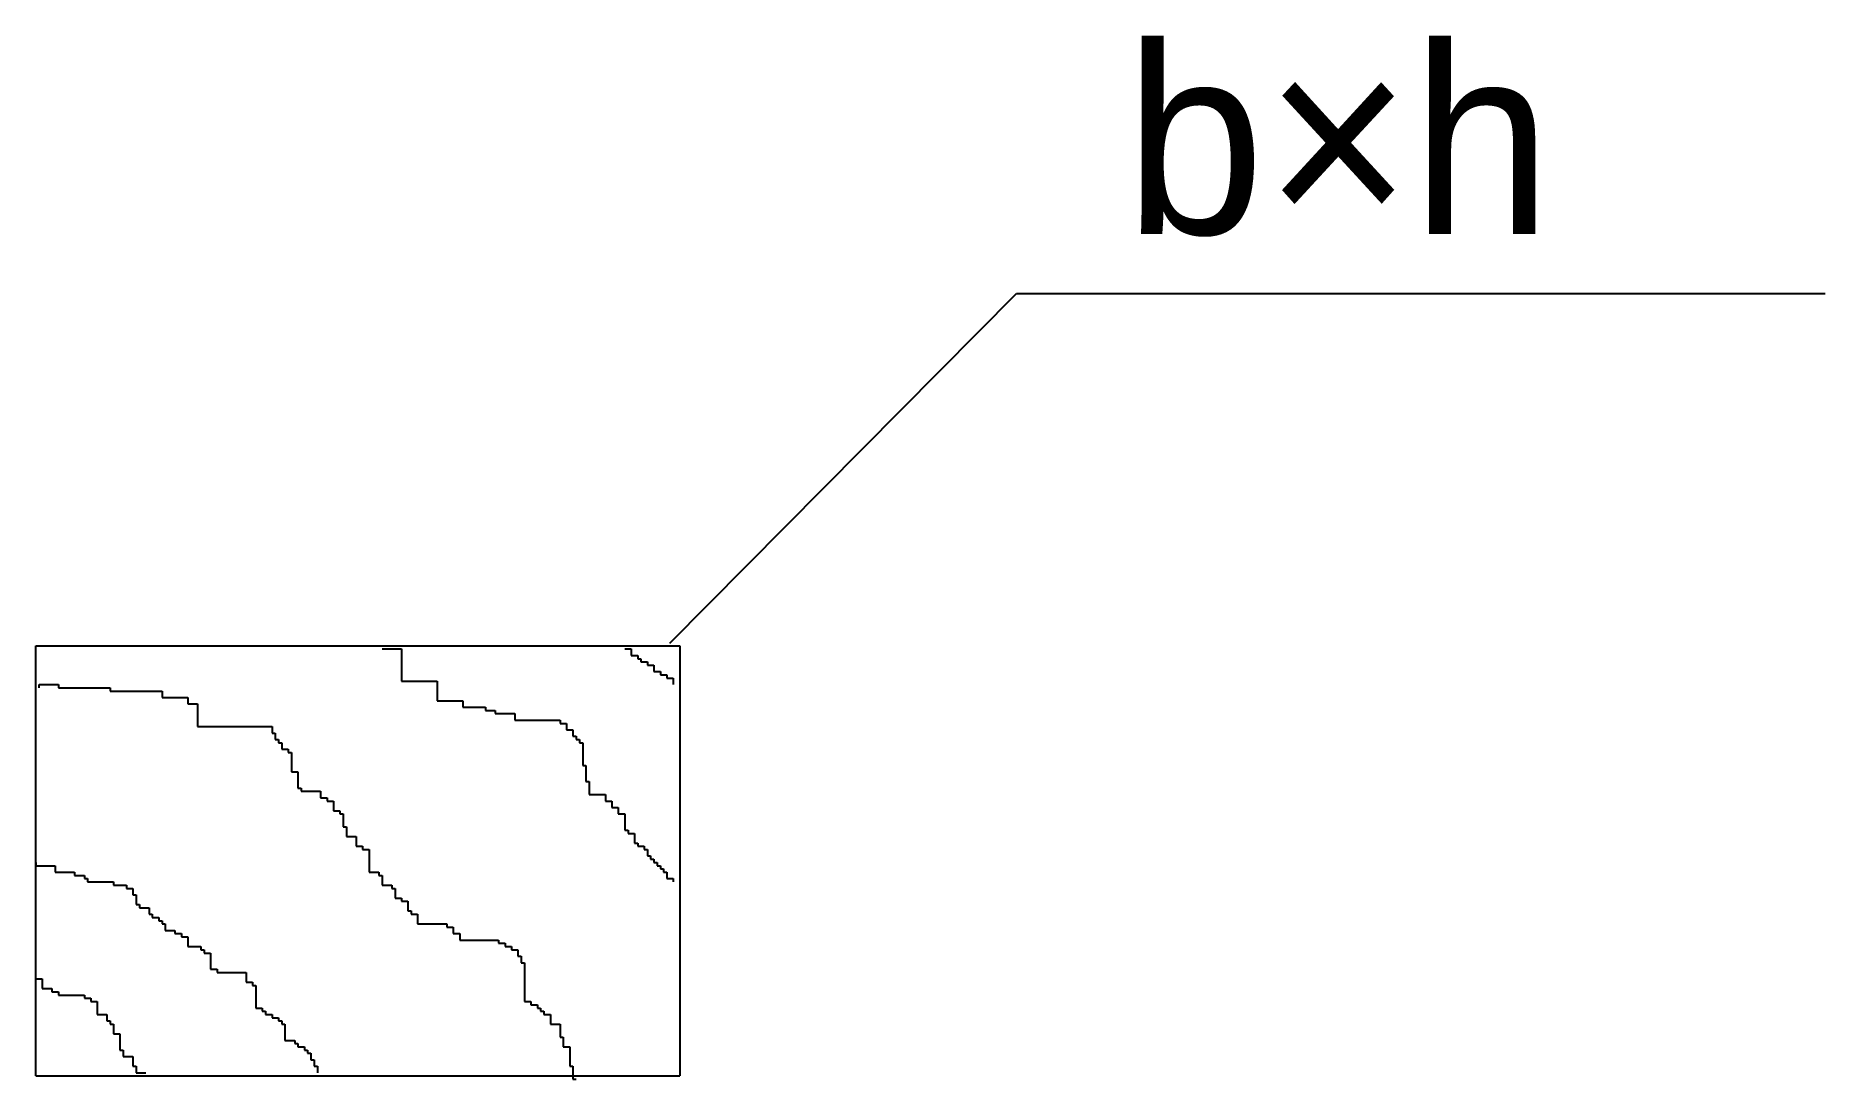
# Model space of a CAD drawing. Header units: metres. Extents: x -175825 to -173448, y -360119 to -358734.
import ezdxf

# ---------------------------------------------------------------- set-up
doc = ezdxf.new("R2010")
doc.units = ezdxf.units.M
for name, color, linetype in [('DIM', 4, 'Continuous'), ('K', 2, 'Continuous'), ('TEXT', 3, 'Continuous')]:
    doc.layers.add(name, color=color, linetype=linetype)

msp = doc.modelspace()

# ---------------------------------------------------------------- linework, layer by layer
at = {"layer": 'K'}
for p, q in [((-175824.81, -360114.44), (-175824.81, -359543.31)), ((-175824.81, -359543.31), (-174969.49, -359543.31)), ((-174969.49, -359543.31), (-174969.49, -360114.44)), ((-175824.81, -360114.44), (-174969.49, -360114.44))]:
    msp.add_line(p, q, dxfattribs=at)
at = {"layer": 'TEXT'}
for p, q in [((-174982.54, -359540.09), (-174522.4, -359075.89)), ((-174522.4, -359075.89), (-173448.22, -359075.89)), ((-175364.91, -359547.6), (-175339.12, -359547.6)), ((-175339.12, -359547.6), (-175339.12, -359590.55)), ((-175042.56, -359547.6), (-175033.96, -359547.6)), ((-175033.96, -359547.6), (-175033.96, -359556.19)), ((-175033.96, -359556.19), (-175025.37, -359556.19)), ((-175025.37, -359556.19), (-175025.37, -359560.49)), ((-175025.37, -359560.49), (-175021.07, -359560.49)), ((-175021.07, -359560.49), (-175021.07, -359564.78)), ((-175021.07, -359564.78), (-175012.47, -359564.78)), ((-175012.47, -359564.78), (-175012.47, -359569.07)), ((-175012.47, -359569.07), (-175003.88, -359569.07)), ((-175003.88, -359569.07), (-175003.88, -359577.66)), ((-175003.88, -359577.66), (-174995.28, -359577.66)), ((-174995.28, -359577.66), (-174995.28, -359581.96)), ((-175820.51, -359599.13), (-175820.51, -359594.84)), ((-175820.51, -359594.84), (-175794.72, -359594.84)), ((-175794.72, -359594.84), (-175794.72, -359599.13)), ((-175794.72, -359599.13), (-175725.95, -359599.13)), ((-175725.95, -359599.13), (-175725.95, -359603.43)), ((-175339.12, -359590.55), (-175291.85, -359590.55)), ((-175291.85, -359590.55), (-175291.85, -359616.31)), ((-174995.28, -359581.96), (-174986.68, -359581.96)), ((-174986.68, -359581.96), (-174986.68, -359586.25)), ((-174986.68, -359586.25), (-174978.09, -359586.25)), ((-174978.09, -359586.25), (-174978.09, -359594.84)), ((-175725.95, -359603.43), (-175657.18, -359603.43)), ((-175657.18, -359603.43), (-175657.18, -359612.02)), ((-175657.18, -359612.02), (-175622.8, -359612.02)), ((-175622.8, -359612.02), (-175622.8, -359620.61)), ((-175622.8, -359620.61), (-175609.9, -359620.61)), ((-175609.9, -359620.61), (-175609.9, -359650.66)), ((-175291.85, -359616.31), (-175257.46, -359616.31)), ((-175257.46, -359616.31), (-175257.46, -359624.9)), ((-175257.46, -359624.9), (-175227.38, -359624.9)), ((-175227.38, -359624.9), (-175227.38, -359629.19)), ((-175227.38, -359629.19), (-175214.48, -359629.19)), ((-175214.48, -359629.19), (-175214.48, -359633.49)), ((-175214.48, -359633.49), (-175188.69, -359633.49)), ((-175188.69, -359633.49), (-175188.69, -359642.08)), ((-175188.69, -359642.08), (-175128.52, -359642.08)), ((-175128.52, -359642.08), (-175128.52, -359646.37)), ((-175128.52, -359646.37), (-175119.92, -359646.37)), ((-175119.92, -359646.37), (-175119.92, -359654.96)), ((-175609.9, -359650.66), (-175511.05, -359650.66)), ((-175511.05, -359650.66), (-175511.05, -359659.25)), ((-175511.05, -359659.25), (-175506.75, -359659.25)), ((-175506.75, -359659.25), (-175506.75, -359667.84)), ((-175506.75, -359667.84), (-175502.45, -359667.84)), ((-175502.45, -359667.84), (-175502.45, -359672.13)), ((-175502.45, -359672.13), (-175498.15, -359672.13)), ((-175498.15, -359672.13), (-175498.15, -359680.72)), ((-175119.92, -359654.96), (-175111.33, -359654.96)), ((-175111.33, -359654.96), (-175111.33, -359663.55)), ((-175111.33, -359663.55), (-175107.03, -359663.55)), ((-175107.03, -359663.55), (-175107.03, -359667.84)), ((-175107.03, -359667.84), (-175102.73, -359667.84)), ((-175102.73, -359667.84), (-175102.73, -359672.13)), ((-175102.73, -359672.13), (-175098.43, -359672.13)), ((-175098.43, -359672.13), (-175098.43, -359702.19)), ((-175498.15, -359680.72), (-175489.56, -359680.72)), ((-175489.56, -359680.72), (-175489.56, -359685.02)), ((-175489.56, -359685.02), (-175485.26, -359685.02)), ((-175485.26, -359685.02), (-175485.26, -359710.78)), ((-175485.26, -359710.78), (-175476.66, -359710.78)), ((-175476.66, -359710.78), (-175476.66, -359732.25)), ((-175098.43, -359702.19), (-175094.14, -359702.19)), ((-175094.14, -359702.19), (-175094.14, -359723.66)), ((-175476.66, -359732.25), (-175472.36, -359732.25)), ((-175472.36, -359732.25), (-175472.36, -359736.55)), ((-175472.36, -359736.55), (-175446.58, -359736.55)), ((-175446.58, -359736.55), (-175446.58, -359745.14)), ((-175094.14, -359723.66), (-175089.84, -359723.66)), ((-175089.84, -359723.66), (-175089.84, -359740.84)), ((-175089.84, -359740.84), (-175068.35, -359740.84)), ((-175068.35, -359740.84), (-175068.35, -359749.43)), ((-175446.58, -359745.14), (-175437.98, -359745.14)), ((-175437.98, -359745.14), (-175437.98, -359749.43)), ((-175437.98, -359749.43), (-175429.38, -359749.43)), ((-175429.38, -359749.43), (-175429.38, -359762.31)), ((-175429.38, -359762.31), (-175420.79, -359762.31)), ((-175420.79, -359762.31), (-175420.79, -359766.61)), ((-175420.79, -359766.61), (-175416.49, -359766.61)), ((-175416.49, -359766.61), (-175416.49, -359783.78)), ((-175068.35, -359749.43), (-175059.75, -359749.43)), ((-175059.75, -359749.43), (-175059.75, -359758.02)), ((-175059.75, -359758.02), (-175051.15, -359758.02)), ((-175051.15, -359758.02), (-175051.15, -359766.61)), ((-175051.15, -359766.61), (-175042.56, -359766.61)), ((-175042.56, -359766.61), (-175042.56, -359788.08)), ((-175416.49, -359783.78), (-175412.19, -359783.78)), ((-175412.19, -359783.78), (-175412.19, -359796.67)), ((-175042.56, -359788.08), (-175038.26, -359788.08)), ((-175038.26, -359788.08), (-175038.26, -359792.37)), ((-175412.19, -359796.67), (-175399.3, -359796.67)), ((-175399.3, -359796.67), (-175399.3, -359809.55)), ((-175399.3, -359809.55), (-175390.7, -359809.55)), ((-175390.7, -359809.55), (-175390.7, -359813.84)), ((-175390.7, -359813.84), (-175382.11, -359813.84)), ((-175382.11, -359813.84), (-175382.11, -359843.9)), ((-175038.26, -359792.37), (-175029.66, -359792.37)), ((-175029.66, -359792.37), (-175029.66, -359805.25)), ((-175029.66, -359805.25), (-175025.37, -359805.25)), ((-175025.37, -359805.25), (-175025.37, -359809.55)), ((-175025.37, -359809.55), (-175016.77, -359809.55)), ((-175016.77, -359809.55), (-175016.77, -359813.84)), ((-175016.77, -359813.84), (-175012.47, -359813.84)), ((-175012.47, -359813.84), (-175012.47, -359822.43)), ((-175824.81, -359831.02), (-175824.81, -359835.31)), ((-175824.81, -359835.31), (-175799.02, -359835.31)), ((-175799.02, -359835.31), (-175799.02, -359843.9)), ((-175012.47, -359822.43), (-175008.18, -359822.43)), ((-175008.18, -359822.43), (-175008.18, -359826.73)), ((-175008.18, -359826.73), (-175003.88, -359826.73)), ((-175003.88, -359826.73), (-175003.88, -359831.02)), ((-175003.88, -359831.02), (-174999.58, -359831.02)), ((-174999.58, -359831.02), (-174999.58, -359835.31)), ((-174999.58, -359835.31), (-174995.28, -359835.31)), ((-174995.28, -359835.31), (-174995.28, -359839.61)), ((-175799.02, -359843.9), (-175773.23, -359843.9)), ((-175773.23, -359843.9), (-175773.23, -359848.2)), ((-175773.23, -359848.2), (-175760.33, -359848.2)), ((-175760.33, -359848.2), (-175760.33, -359852.49)), ((-175760.33, -359852.49), (-175756.04, -359852.49)), ((-175756.04, -359852.49), (-175756.04, -359856.78)), ((-175756.04, -359856.78), (-175721.65, -359856.78)), ((-175721.65, -359856.78), (-175721.65, -359861.08)), ((-175721.65, -359861.08), (-175704.46, -359861.08)), ((-175704.46, -359861.08), (-175704.46, -359865.37)), ((-175382.11, -359843.9), (-175369.21, -359843.9)), ((-175369.21, -359843.9), (-175369.21, -359848.2)), ((-175369.21, -359848.2), (-175364.91, -359848.2)), ((-175364.91, -359848.2), (-175364.91, -359861.08)), ((-175364.91, -359861.08), (-175352.02, -359861.08)), ((-175352.02, -359861.08), (-175352.02, -359865.37)), ((-174995.28, -359839.61), (-174990.98, -359839.61)), ((-174990.98, -359839.61), (-174990.98, -359843.9)), ((-174990.98, -359843.9), (-174986.68, -359843.9)), ((-174986.68, -359843.9), (-174986.68, -359852.49)), ((-174986.68, -359852.49), (-174978.09, -359852.49)), ((-174978.09, -359852.49), (-174978.09, -359856.78)), ((-175704.46, -359865.37), (-175695.86, -359865.37)), ((-175695.86, -359865.37), (-175695.86, -359873.96)), ((-175695.86, -359873.96), (-175691.57, -359873.96)), ((-175691.57, -359873.96), (-175691.57, -359886.84)), ((-175691.57, -359886.84), (-175687.27, -359886.84)), ((-175687.27, -359886.84), (-175687.27, -359891.14)), ((-175352.02, -359865.37), (-175347.72, -359865.37)), ((-175347.72, -359865.37), (-175347.72, -359878.26)), ((-175347.72, -359878.26), (-175339.12, -359878.26)), ((-175339.12, -359878.26), (-175339.12, -359882.55)), ((-175339.12, -359882.55), (-175330.53, -359882.55)), ((-175330.53, -359882.55), (-175330.53, -359895.43)), ((-175687.27, -359891.14), (-175674.37, -359891.14)), ((-175674.37, -359891.14), (-175674.37, -359899.73)), ((-175674.37, -359899.73), (-175670.07, -359899.73)), ((-175670.07, -359899.73), (-175670.07, -359904.02)), ((-175670.07, -359904.02), (-175661.48, -359904.02)), ((-175661.48, -359904.02), (-175661.48, -359908.31)), ((-175661.48, -359908.31), (-175657.18, -359908.31)), ((-175657.18, -359908.31), (-175657.18, -359912.61)), ((-175330.53, -359895.43), (-175326.23, -359895.43)), ((-175326.23, -359895.43), (-175326.23, -359899.73)), ((-175326.23, -359899.73), (-175317.64, -359899.73)), ((-175317.64, -359899.73), (-175317.64, -359912.61)), ((-175657.18, -359912.61), (-175652.88, -359912.61)), ((-175652.88, -359912.61), (-175652.88, -359921.2)), ((-175652.88, -359921.2), (-175639.99, -359921.2)), ((-175639.99, -359921.2), (-175639.99, -359925.49)), ((-175639.99, -359925.49), (-175631.39, -359925.49)), ((-175631.39, -359925.49), (-175631.39, -359929.79)), ((-175631.39, -359929.79), (-175622.8, -359929.79)), ((-175622.8, -359929.79), (-175622.8, -359942.67)), ((-175317.64, -359912.61), (-175278.95, -359912.61)), ((-175278.95, -359912.61), (-175278.95, -359916.9)), ((-175278.95, -359916.9), (-175270.36, -359916.9)), ((-175270.36, -359916.9), (-175270.36, -359925.49)), ((-175270.36, -359925.49), (-175261.76, -359925.49)), ((-175261.76, -359925.49), (-175261.76, -359934.08)), ((-175261.76, -359934.08), (-175210.18, -359934.08)), ((-175210.18, -359934.08), (-175210.18, -359938.37)), ((-175622.8, -359942.67), (-175605.6, -359942.67)), ((-175605.6, -359942.67), (-175605.6, -359946.96)), ((-175605.6, -359946.96), (-175601.31, -359946.96)), ((-175601.31, -359946.96), (-175601.31, -359951.26)), ((-175601.31, -359951.26), (-175592.71, -359951.26)), ((-175592.71, -359951.26), (-175592.71, -359972.73)), ((-175210.18, -359938.37), (-175201.59, -359938.37)), ((-175201.59, -359938.37), (-175201.59, -359942.67)), ((-175201.59, -359942.67), (-175192.99, -359942.67)), ((-175192.99, -359942.67), (-175192.99, -359946.96)), ((-175192.99, -359946.96), (-175184.39, -359946.96)), ((-175184.39, -359946.96), (-175184.39, -359955.55)), ((-175184.39, -359955.55), (-175180.1, -359955.55)), ((-175180.1, -359955.55), (-175180.1, -359964.14)), ((-175592.71, -359972.73), (-175584.11, -359972.73)), ((-175584.11, -359972.73), (-175584.11, -359977.02)), ((-175584.11, -359977.02), (-175545.43, -359977.02)), ((-175545.43, -359977.02), (-175545.43, -359989.9)), ((-175180.1, -359964.14), (-175175.8, -359964.14)), ((-175175.8, -359964.14), (-175175.8, -360015.67)), ((-175824.81, -359985.61), (-175816.21, -359985.61)), ((-175816.21, -359985.61), (-175816.21, -359998.49)), ((-175816.21, -359998.49), (-175803.32, -359998.49)), ((-175803.32, -359998.49), (-175803.32, -360002.79)), ((-175803.32, -360002.79), (-175794.72, -360002.79)), ((-175794.72, -360002.79), (-175794.72, -360007.08)), ((-175545.43, -359989.9), (-175536.84, -359989.9)), ((-175536.84, -359989.9), (-175536.84, -359994.2)), ((-175536.84, -359994.2), (-175532.54, -359994.2)), ((-175532.54, -359994.2), (-175532.54, -360024.26)), ((-175794.72, -360007.08), (-175760.33, -360007.08)), ((-175760.33, -360007.08), (-175760.33, -360011.38)), ((-175760.33, -360011.38), (-175751.74, -360011.38)), ((-175751.74, -360011.38), (-175751.74, -360015.67)), ((-175751.74, -360015.67), (-175743.14, -360015.67)), ((-175743.14, -360015.67), (-175743.14, -360032.85)), ((-175532.54, -360024.26), (-175523.94, -360024.26)), ((-175523.94, -360024.26), (-175523.94, -360028.55)), ((-175523.94, -360028.55), (-175519.64, -360028.55)), ((-175519.64, -360028.55), (-175519.64, -360032.85)), ((-175175.8, -360015.67), (-175167.2, -360015.67)), ((-175167.2, -360015.67), (-175167.2, -360019.96)), ((-175167.2, -360019.96), (-175158.61, -360019.96)), ((-175158.61, -360019.96), (-175158.61, -360024.26)), ((-175158.61, -360024.26), (-175154.31, -360024.26)), ((-175154.31, -360024.26), (-175154.31, -360028.55)), ((-175154.31, -360028.55), (-175150.01, -360028.55)), ((-175150.01, -360028.55), (-175150.01, -360032.85)), ((-175743.14, -360032.85), (-175730.25, -360032.85)), ((-175730.25, -360032.85), (-175730.25, -360041.43)), ((-175730.25, -360041.43), (-175725.95, -360041.43)), ((-175725.95, -360041.43), (-175725.95, -360045.73)), ((-175725.95, -360045.73), (-175721.65, -360045.73)), ((-175721.65, -360045.73), (-175721.65, -360058.61)), ((-175519.64, -360032.85), (-175511.05, -360032.85)), ((-175511.05, -360032.85), (-175511.05, -360037.14)), ((-175511.05, -360037.14), (-175502.45, -360037.14)), ((-175502.45, -360037.14), (-175502.45, -360041.43)), ((-175502.45, -360041.43), (-175498.15, -360041.43)), ((-175498.15, -360041.43), (-175498.15, -360045.73)), ((-175498.15, -360045.73), (-175493.85, -360045.73)), ((-175493.85, -360045.73), (-175493.85, -360067.2)), ((-175150.01, -360032.85), (-175141.41, -360032.85)), ((-175141.41, -360032.85), (-175141.41, -360045.73)), ((-175141.41, -360045.73), (-175128.52, -360045.73)), ((-175128.52, -360045.73), (-175128.52, -360062.9)), ((-175721.65, -360058.61), (-175713.06, -360058.61)), ((-175713.06, -360058.61), (-175713.06, -360080.08)), ((-175493.85, -360067.2), (-175480.96, -360067.2)), ((-175480.96, -360067.2), (-175480.96, -360071.49)), ((-175480.96, -360071.49), (-175476.66, -360071.49)), ((-175476.66, -360071.49), (-175476.66, -360075.79)), ((-175476.66, -360075.79), (-175468.07, -360075.79)), ((-175468.07, -360075.79), (-175468.07, -360080.08)), ((-175128.52, -360062.9), (-175124.22, -360062.9)), ((-175124.22, -360062.9), (-175124.22, -360075.79)), ((-175124.22, -360075.79), (-175115.63, -360075.79)), ((-175115.63, -360075.79), (-175115.63, -360101.55)), ((-175713.06, -360080.08), (-175708.76, -360080.08)), ((-175708.76, -360080.08), (-175708.76, -360088.67)), ((-175708.76, -360088.67), (-175695.86, -360088.67)), ((-175695.86, -360088.67), (-175695.86, -360101.55)), ((-175468.07, -360080.08), (-175463.77, -360080.08)), ((-175463.77, -360080.08), (-175463.77, -360084.38)), ((-175463.77, -360084.38), (-175459.47, -360084.38)), ((-175459.47, -360084.38), (-175459.47, -360092.96)), ((-175459.47, -360092.96), (-175455.17, -360092.96)), ((-175455.17, -360092.96), (-175455.17, -360101.55)), ((-175695.86, -360101.55), (-175691.57, -360101.55)), ((-175691.57, -360101.55), (-175691.57, -360110.14)), ((-175691.57, -360110.14), (-175678.67, -360110.14)), ((-175455.17, -360101.55), (-175450.87, -360101.55)), ((-175450.87, -360101.55), (-175450.87, -360110.14)), ((-175115.63, -360101.55), (-175111.33, -360101.55)), ((-175111.33, -360101.55), (-175111.33, -360118.73)), ((-175111.33, -360118.73), (-175107.03, -360118.73))]:
    msp.add_line(p, q, dxfattribs=at)

# ---------------------------------------------------------------- texts
at = {"layer": 'DIM'}
msp.add_text('b×h', height=250, dxfattribs=at).set_placement((-174378.74, -358996.94))

doc.saveas('drawing.dxf')
